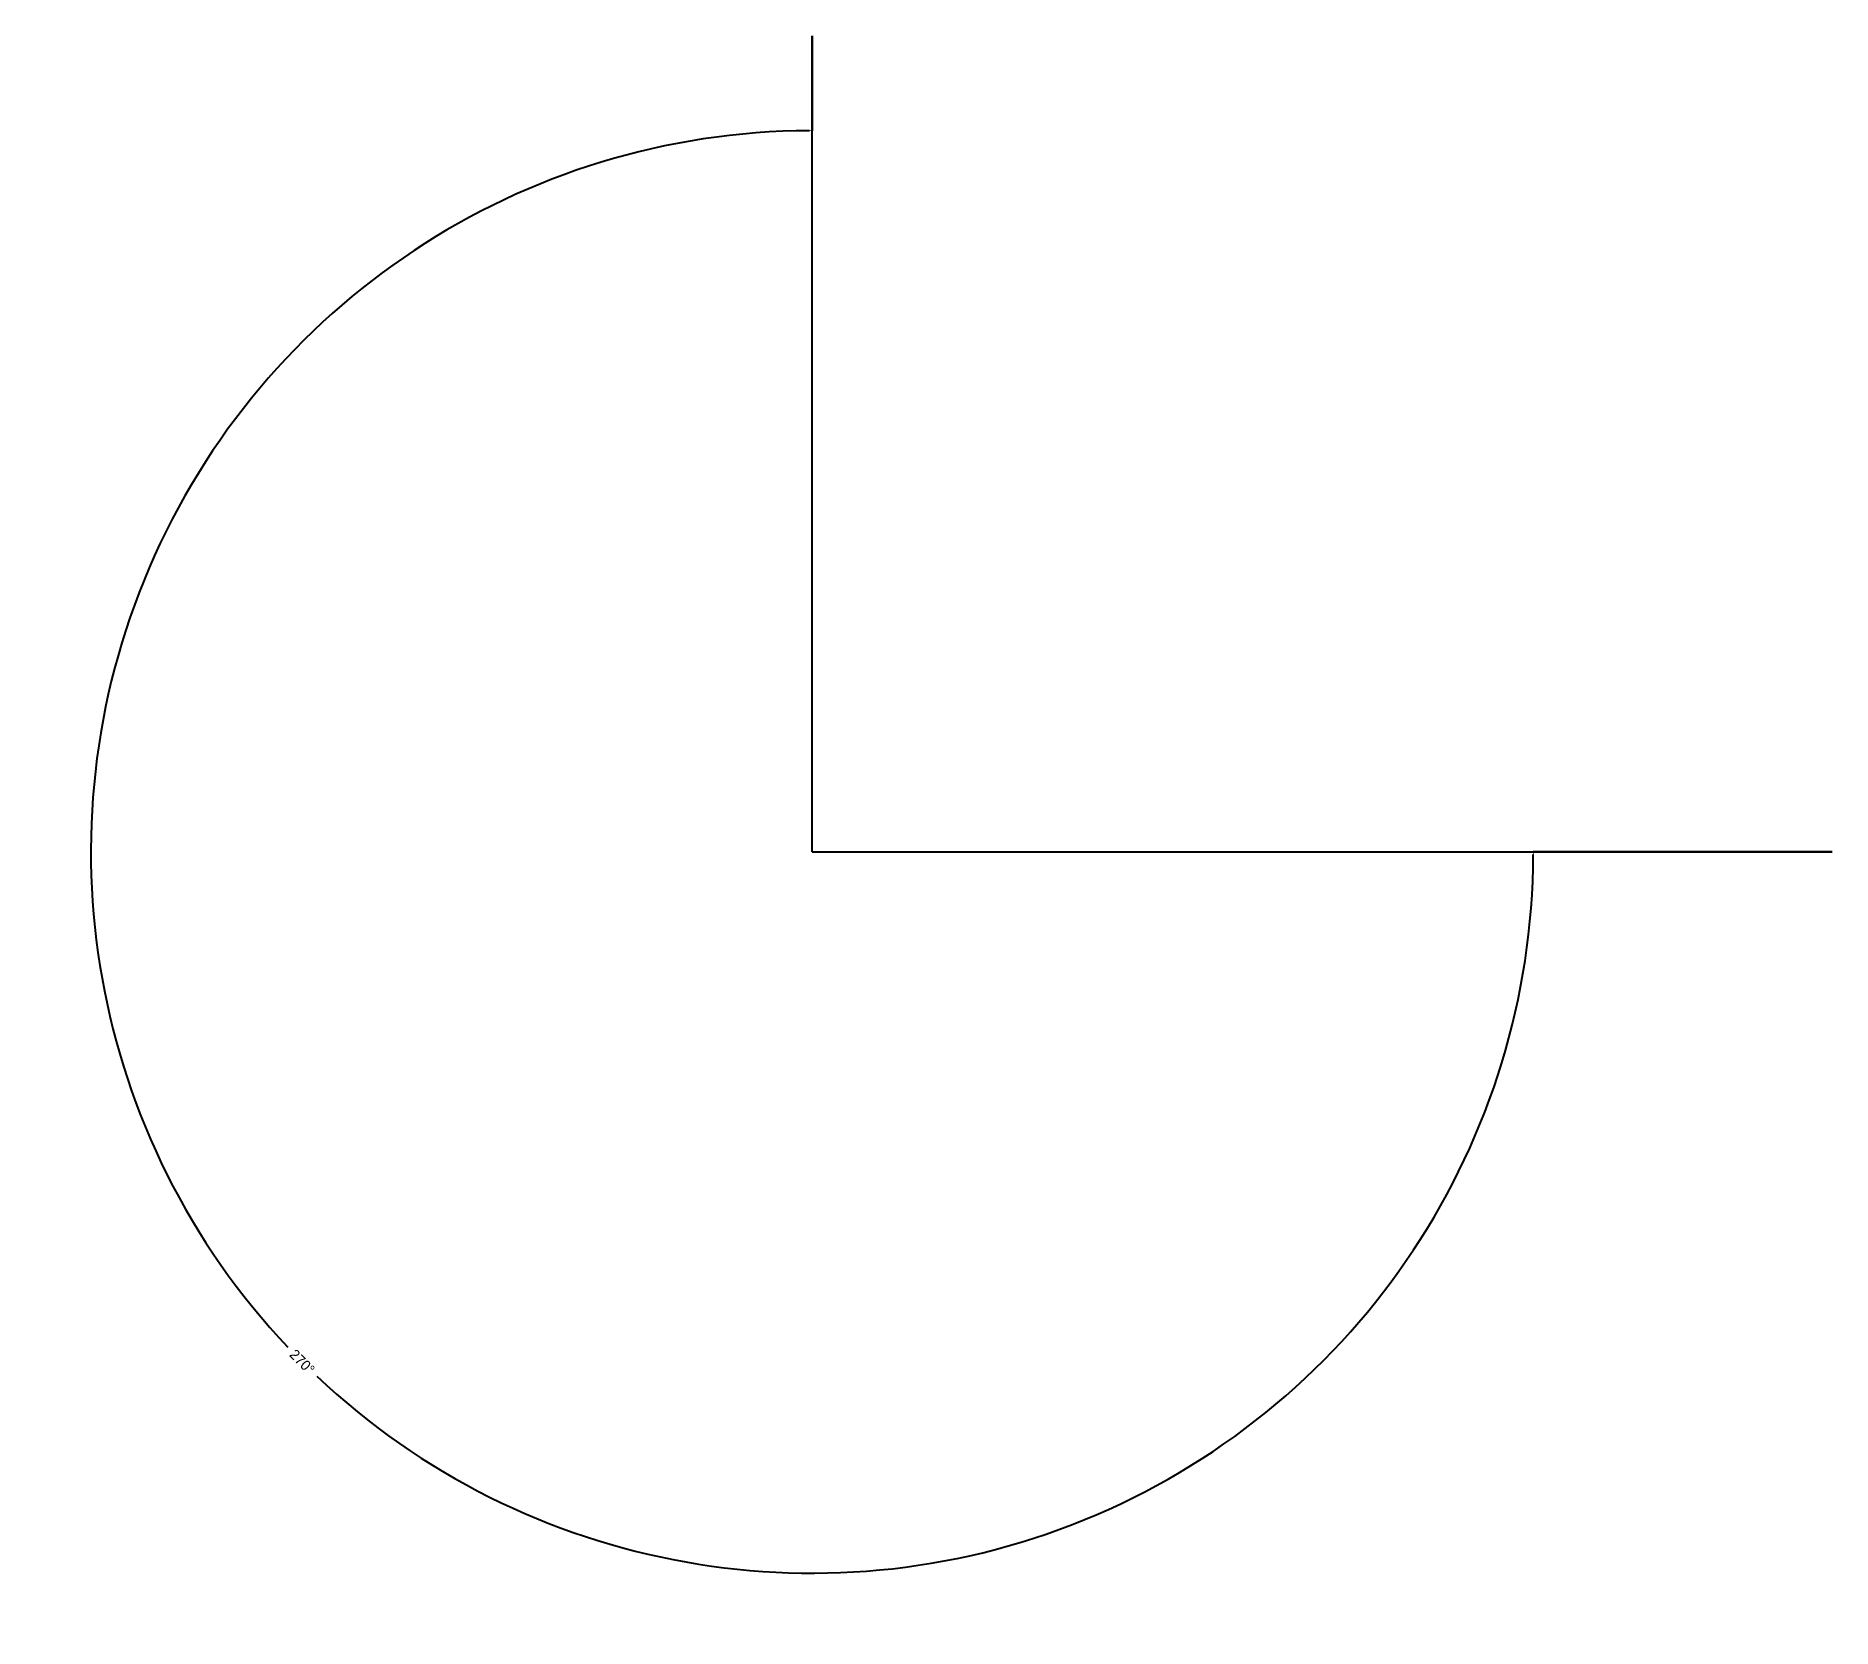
# Model space of a CAD drawing. Header units: millimetres. Extents: x -76 to 100, y -76 to 80.
import ezdxf

# ---------------------------------------------------------------- set-up
doc = ezdxf.new("R2010")
doc.units = ezdxf.units.MM
doc.dimstyles.get("Standard").update_dxf_attribs({"dimtxt": 2.5, "dimasz": 2.5, "dimexe": 1.25, "dimexo": 0.625, "dimtad": 1, "dimcen": 2.5, "dimazin": 3, "dimtfac": 1, "dimtmove": 0, "dimatfit": 3})

# ---------------------------------------------------------------- blocks, each defined once
blk = doc.blocks.new('_CLOSEDFILLED')
at = {"color": 0, "linetype": 'BYBLOCK'}
blk.add_solid([(-1, 0.16), (0, 0), (-1, -0.16)], dxfattribs=at)
blk = doc.blocks.new('*D1')
for p, q in [((0, 80), (0, 70.71)), ((100, 0), (70.71, 0))]:
    blk.add_line(p, q)
for start, end in [(90.2026, 223.3792), (226.6208, 359.7974)]:
    blk.add_arc((0, 0), 70.71, start, end)
at = {"layer": 'Defpoints'}
for p in [(0, 80), (50, 50), (0, 0), (0, 0), (100, 0)]:
    blk.add_point(p, dxfattribs=at)
at = {"xscale": 0.25, "yscale": 0.25}
for p, rotation in [((0, 70.71), 360.10128558556767), ((70.71, 0), 89.89871441443232)]:
    blk.add_blockref('_CLOSEDFILLED', p, dxfattribs=dict(at, rotation=rotation))
at = {"insert": (-50, -50), "char_height": 1, "attachment_point": 5, "rotation": 315}
blk.add_mtext('270°', dxfattribs=at)

msp = doc.modelspace()

# ---------------------------------------------------------------- linework, layer by layer
for q in [(0, 80), (100, 0)]:
    msp.add_line((0, 0), q)

# ---------------------------------------------------------------- dimensions: what is measured, and where the dimension line sits
dim = msp.add_angular_dim_2l(base=(50, 50), line1=((0, 0), (100, 0)), line2=((0, 0), (0, 80)), dimstyle='Standard', override={"dimdec": 2})
dim.commit()
dim.dimension.update_dxf_attribs({"geometry": '*D1', "text_midpoint": (-50, -50)})

doc.saveas('drawing.dxf')
